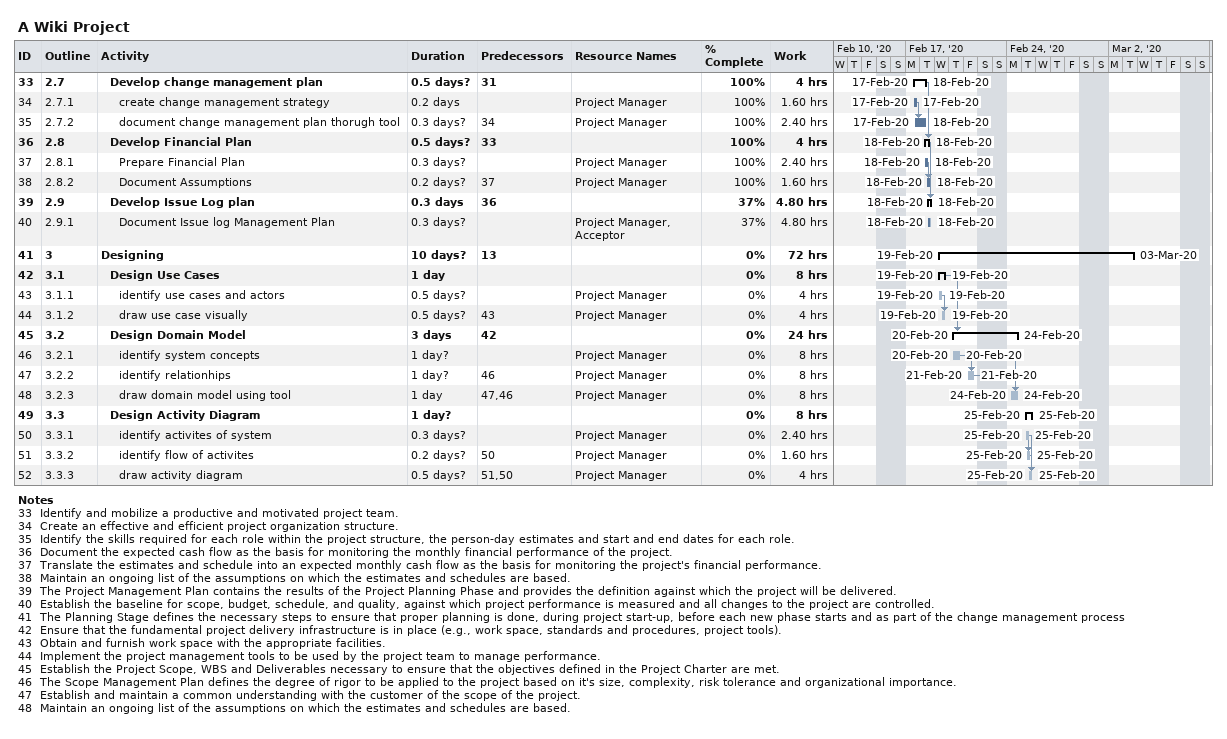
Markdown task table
A Wiki Project

| ID | WBS | Task | Duration | Start | Finish | Predecessors | Resources | % complete | Work (h) |
|---|---|---|---|---|---|---|---|---|---|
| 33 | 2.7 | **Develop change management plan** | 0.5d? | 2020-02-17 | 2020-02-18 | 31 |  | 100 | 4 |
| 34 | 2.7.1 | create change management strategy | 0.2d | 2020-02-17 | 2020-02-17 |  | Project Manager | 100 | 1.60 |
| 35 | 2.7.2 | document change management plan thorugh tool | 0.3d? | 2020-02-17 | 2020-02-18 | 34 | Project Manager | 100 | 2.40 |
| 36 | 2.8 | **Develop Financial Plan** | 0.5d? | 2020-02-18 | 2020-02-18 | 33 |  | 100 | 4 |
| 37 | 2.8.1 | Prepare Financial Plan | 0.3d? | 2020-02-18 | 2020-02-18 |  | Project Manager | 100 | 2.40 |
| 38 | 2.8.2 | Document Assumptions | 0.2d? | 2020-02-18 | 2020-02-18 | 37 | Project Manager | 100 | 1.60 |
| 39 | 2.9 | **Develop Issue Log plan** | 0.3d | 2020-02-18 | 2020-02-18 | 36 |  | 37 | 4.80 |
| 40 | 2.9.1 | Document Issue log Management Plan | 0.3d? | 2020-02-18 | 2020-02-18 |  | Project Manager, Acceptor | 37 | 4.80 |
| 41 | 3 | **Designing** | 10d? | 2020-02-19 | 2020-03-03 | 13 |  | 0 | 72 |
| 42 | 3.1 | **Design Use Cases** | 1d | 2020-02-19 | 2020-02-19 |  |  | 0 | 8 |
| 43 | 3.1.1 | identify use cases and actors | 0.5d? | 2020-02-19 | 2020-02-19 |  | Project Manager | 0 | 4 |
| 44 | 3.1.2 | draw use case visually | 0.5d? | 2020-02-19 | 2020-02-19 | 43 | Project Manager | 0 | 4 |
| 45 | 3.2 | **Design Domain Model** | 3d | 2020-02-20 | 2020-02-24 | 42 |  | 0 | 24 |
| 46 | 3.2.1 | identify system concepts | 1d? | 2020-02-20 | 2020-02-20 |  | Project Manager | 0 | 8 |
| 47 | 3.2.2 | identify relationhips | 1d? | 2020-02-21 | 2020-02-21 | 46 | Project Manager | 0 | 8 |
| 48 | 3.2.3 | draw domain model using tool | 1d | 2020-02-24 | 2020-02-24 | 47, 46 | Project Manager | 0 | 8 |
| 49 | 3.3 | **Design Activity Diagram** | 1d? | 2020-02-25 | 2020-02-25 |  |  | 0 | 8 |
| 50 | 3.3.1 | identify activites of system | 0.3d? | 2020-02-25 | 2020-02-25 |  | Project Manager | 0 | 2.40 |
| 51 | 3.3.2 | identify flow of activites | 0.2d? | 2020-02-25 | 2020-02-25 | 50 | Project Manager | 0 | 1.60 |
| 52 | 3.3.3 | draw activity diagram | 0.5d? | 2020-02-25 | 2020-02-25 | 51, 50 | Project Manager | 0 | 4 |

Notes
- 33: Identify and mobilize a productive and motivated project team.
- 34: Create an effective and efficient project organization structure.
- 35: Identify the skills required for each role within the project structure, the person-day estimates and start and end dates for each role.
- 36: Document the expected cash flow as the basis for monitoring the monthly financial performance of the project.
- 37: Translate the estimates and schedule into an expected monthly cash flow as the basis for monitoring the project's financial performance.
- 38: Maintain an ongoing list of the assumptions on which the estimates and schedules are based.
- 39: The Project Management Plan contains the results of the Project Planning Phase and provides the definition against which the project will be delivered.
- 40: Establish the baseline for scope, budget, schedule, and quality, against which project performance is measured and all changes to the project are controlled.
- 41: The Planning Stage defines the necessary steps to ensure that proper planning is done, during project start-up, before each new phase starts and as part of the change management process
- 42: Ensure that the fundamental project delivery infrastructure is in place (e.g., work space, standards and procedures, project tools).
- 43: Obtain and furnish work space with the appropriate facilities.
- 44: Implement the project management tools to be used by the project team to manage performance.
- 45: Establish the Project Scope, WBS and Deliverables necessary to ensure that the objectives defined in the Project Charter are met.
- 46: The Scope Management Plan defines the degree of rigor to be applied to the project based on it's size, complexity, risk tolerance and organizational importance.
- 47: Establish and maintain a common understanding with the customer of the scope of the project.
- 48: Maintain an ongoing list of the assumptions on which the estimates and schedules are based.
